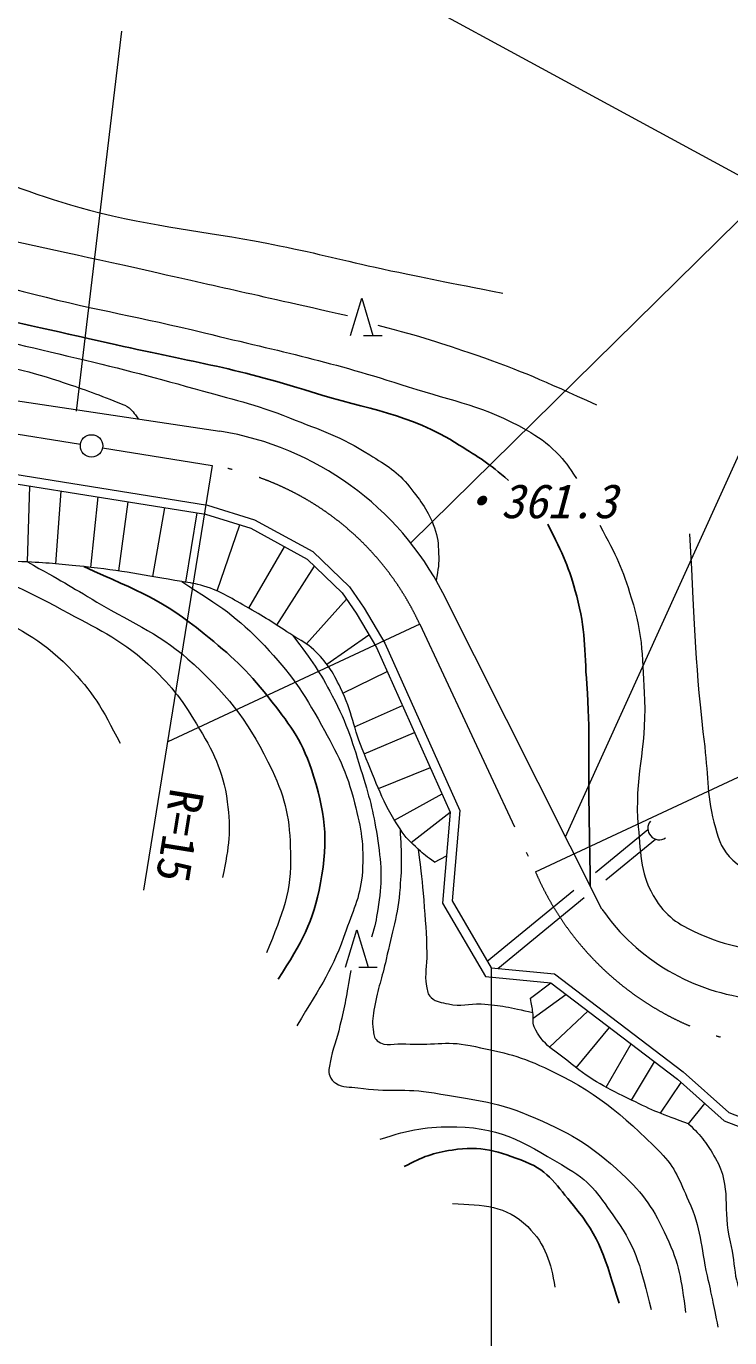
# Model space of a CAD drawing. Units: millimetres, scale not verified. Extents: x 40000 to 680144, y 20000 to 380000.
# Drawn here: x 194768 to 232532, y 263230 to 333653 of the extents above; entities that cross this region are included whole.
import ezdxf
from ezdxf.enums import TextEntityAlignment as Align

# ---------------------------------------------------------------- set-up
doc = ezdxf.new("R2010")
doc.units = ezdxf.units.MM
doc.header["$LTSCALE"] = 1000
doc.linetypes.add('DASHED', pattern=[7.5, 6, -1.5])
doc.linetypes.add('LONG_DASHED_DOTTED', pattern=[15.25, 12, -1.5, 0.25, -1.5])
for name, color, linetype, lineweight in [('M-BGD', 7, 'Continuous', 13), ('M-BMK', 2, 'LONG_DASHED_DOTTED', 13), ('M-STR-HTXT', 7, 'Continuous', 13)]:
    doc.layers.add(name, color=color, linetype=linetype, lineweight=lineweight)
doc.styles.add('ＭＳ ゴシック', font='')
doc.styles.get('ＭＳ ゴシック').set_extended_font_data('MS Gothic')

msp = doc.modelspace()

# ---------------------------------------------------------------- linework, layer by layer
at = {"layer": 'M-BGD'}
for p, q in [((212178, 317048), (212778, 319048)), ((212778, 319048), (213378, 317048)), ((212878, 317048), (213878, 317048)), ((194834, 304887), (194957, 308965)), ((196363, 304786), (196652, 308693)), ((198231, 304598), (198622, 308377)), ((199735, 304403), (200244, 308117)), ((201564, 304101), (202205, 307802)), ((203338, 303796), (203935, 307525)), ((205017, 303331), (206237, 306877)), ((206724, 302398), (208628, 305706)), ((208220, 301494), (210233, 304667)), ((209809, 300491), (211964, 302890)), ((225673, 286240), (217130, 303237)), ((210899, 299401), (213164, 300983)), ((211771, 297841), (214148, 299003)), ((212395, 296038), (214969, 297172)), ((212912, 294577), (215616, 295730)), ((213673, 292718), (216463, 293842)), ((214534, 291017), (217096, 292430)), ((215434, 289816), (217531, 291459)), ((216676, 288770), (217331, 289112)), ((211914, 283132), (212514, 285132)), ((212514, 285132), (213114, 283132)), ((212614, 283132), (213614, 283132)), ((221832, 281461), (222931, 282283)), ((221973, 280387), (223737, 281669)), ((222864, 278833), (224920, 280770)), ((224288, 277731), (226084, 279885)), ((225893, 276684), (227240, 279006)), ((227257, 275994), (228493, 278053)), ((228808, 275285), (229924, 276937)), ((230321, 274718), (231194, 275803))]:
    msp.add_line(p, q, dxfattribs=at)
at = {"layer": 'M-BGD', "linetype": 'DASHED'}
for p, q in [((219518, 283452), (228135, 290520)), ((220074, 283064), (228538, 290006))]:
    msp.add_line(p, q, dxfattribs=at)
at = {"layer": 'M-BGD'}
for points in [[(132310, 254978), (159445, 301766), (162868, 306680), (165960, 311014), (167948, 313030), (169052, 313747), (171288, 314410), (174021, 314686), (180564, 314879), (185616, 314686), (189886, 314207), (205165, 311909)], [(188279, 310037), (204389, 307452), (206820, 306695), (209846, 305039), (211732, 303224), (212484, 302140), (213565, 300302), (217531, 291459), (217115, 286571), (219422, 282625), (222931, 282283), (229718, 277121), (232223, 274883), (233678, 274322)], [(188358, 310530), (204504, 307940), (207016, 307158), (210145, 305446), (212114, 303550), (212906, 302409), (214010, 300532), (218041, 291546), (217627, 286687), (219725, 283098), (223120, 282766), (230036, 277507), (232488, 275317), (233777, 274820)]]:
    msp.add_lwpolyline(points, dxfattribs=at)
for centre, radius, start, end in [((202549, 295710), 16409, 27.30623, 80.82783), ((228752, 290589), 620, 141.2418, 303.07393), ((234980, 292713), 11337, 214.81843, 264.36834)]:
    msp.add_arc(centre, radius, start, end, dxfattribs=at)
for points, knots in [([(184948, 327582), (187923, 326887), (188732, 326686), (191133, 326019), (194124, 325189), (195699, 324371), (198716, 323639), (202440, 322736), (204609, 322625), (208366, 321868), (210536, 321430), (211730, 321090), (213894, 320625), (216411, 320085), (217222, 319931), (220354, 319321)], [0, 0, 0, 0, 1, 1, 1, 2, 2, 2, 3, 3, 3, 4, 4, 4, 5, 5, 5, 5]), ([(175865, 327362), (182946, 325080), (184895, 324385), (190801, 322905), (194668, 321936), (196868, 321534), (200757, 320656), (205153, 319665), (206526, 319356), (212012, 318121)], [0, 0, 0, 0, 1, 1, 1, 2, 2, 2, 3, 3, 3, 3]), ([(151693, 313465), (153449, 314209), (154127, 314553), (155472, 315577), (157159, 316863), (157570, 318141), (159033, 319677), (160635, 321358), (161410, 322485), (163340, 323777), (164708, 324692), (165623, 325046), (167233, 325392), (169036, 325779), (170124, 325706), (171954, 325474), (174242, 325184), (175474, 324720), (177710, 324149), (181436, 323199), (183489, 322535), (187193, 321499), (190315, 320626), (192042, 320058), (195185, 319263), (198738, 318364), (200776, 318060), (204337, 317192), (208629, 316146), (211067, 315656), (215270, 314293), (217776, 313481), (219320, 313287), (221605, 311974), (222287, 311583), (222669, 311334), (223220, 310774), (223706, 310280), (223871, 310038), (224297, 309366)], [0, 0, 0, 0, 1, 1, 1, 2, 2, 2, 3, 3, 3, 4, 4, 4, 5, 5, 5, 6, 6, 6, 7, 7, 7, 8, 8, 8, 9, 9, 9, 10, 10, 10, 11, 11, 11, 12, 12, 12, 13, 13, 13, 13]), ([(145311, 302837), (146864, 303404), (147369, 303600), (148603, 304266), (149971, 305004), (150628, 305601), (151895, 306502), (153433, 307596), (154360, 308141), (155746, 309422), (157993, 311497), (158852, 313049), (160964, 315261), (162649, 317025), (163460, 318184), (165416, 319643), (166419, 320392), (166992, 320867), (168176, 321272), (169205, 321624), (169851, 321673), (170937, 321631), (172953, 321553), (174044, 321116), (176017, 320692), (179068, 320038), (180759, 319589), (183802, 318898), (188953, 317728), (191862, 317176), (196999, 315944), (199684, 315299), (201190, 314938), (203845, 314177), (205829, 313608), (206981, 313397), (208897, 312631), (210618, 311943), (211638, 311633), (213204, 310643), (214118, 310066), (214689, 309754), (215358, 308904), (215974, 308120), (216341, 307659), (216683, 306723), (216870, 306210), (216882, 305888), (216904, 305343), (216926, 304773), (216885, 304540), (216775, 303888)], [0, 0, 0, 0, 1, 1, 1, 2, 2, 2, 3, 3, 3, 4, 4, 4, 5, 5, 5, 6, 6, 6, 7, 7, 7, 8, 8, 8, 9, 9, 9, 10, 10, 10, 11, 11, 11, 12, 12, 12, 13, 13, 13, 14, 14, 14, 15, 15, 15, 16, 16, 16, 17, 17, 17, 17]), ([(174985, 319383), (178173, 318713), (178973, 318544), (181528, 318003), (185422, 317178), (187618, 316780), (191494, 315877), (193466, 315418), (194599, 315249), (196519, 314607), (197771, 314188), (198471, 313945), (199694, 313448), (199889, 313369), (200006, 313338), (200185, 313227), (200477, 313044), (200558, 312884), (200774, 312570)], [0, 0, 0, 0, 1, 1, 1, 2, 2, 2, 3, 3, 3, 4, 4, 4, 5, 5, 5, 6, 6, 6, 6]), ([(213650, 317606), (216155, 316924), (216872, 316708), (218896, 316005), (221485, 315104), (222353, 314687), (225384, 313327)], [0, 0, 0, 0, 1, 1, 1, 2, 2, 2, 2]), ([(225550, 306859), (226464, 305190), (226759, 304552), (227248, 302967), (227887, 300894), (227855, 299626), (227952, 297459), (228070, 294806), (227378, 293312), (227620, 290668), (227765, 289093), (227714, 288061), (228573, 286734), (229225, 285726), (229917, 285353), (231016, 284870), (232765, 284101), (233901, 284107), (235778, 283752), (237417, 283442), (238367, 283457), (240002, 283131), (241189, 282894), (241595, 282801), (243020, 282432)], [0, 0, 0, 0, 1, 1, 1, 2, 2, 2, 3, 3, 3, 4, 4, 4, 5, 5, 5, 6, 6, 6, 7, 7, 7, 8, 8, 8, 8]), ([(230378, 306400), (230659, 300926), (230662, 299416), (231186, 294971), (231387, 293267), (231287, 292265), (231759, 290616), (231971, 289874), (232137, 289407), (232697, 288877), (233307, 288300), (233833, 288202), (234630, 287938), (236212, 287412), (237137, 287163), (238798, 287027), (239809, 286944), (240406, 286880), (241394, 287110), (242114, 287277), (242519, 287444), (243133, 287855), (244463, 288747), (244944, 289577), (246114, 290671), (247435, 291906), (248065, 292731), (249510, 293818), (250485, 294552), (251047, 294974), (252160, 295475), (252885, 295800), (253306, 296000), (254093, 296110), (254844, 296214), (255185, 296173), (256034, 296059)], [0, 0, 0, 0, 1, 1, 1, 2, 2, 2, 3, 3, 3, 4, 4, 4, 5, 5, 5, 6, 6, 6, 7, 7, 7, 8, 8, 8, 9, 9, 9, 10, 10, 10, 11, 11, 11, 12, 12, 12, 12]), ([(216676, 288770), (216259, 289070), (216132, 289171), (215812, 289463), (215389, 289848), (215147, 290073), (214832, 290549), (213861, 292013), (213583, 292991), (212899, 294609), (212330, 295954), (212272, 296813), (211638, 298129), (211215, 299007), (210905, 299495), (210203, 300171), (209822, 300538), (209528, 300646), (209084, 300932), (208172, 301521), (207673, 301871), (206724, 302398), (205800, 302912), (205307, 303288), (204295, 303595), (203847, 303730), (203582, 303753), (203121, 303831), (201070, 304178), (199926, 304422), (197857, 304639), (196678, 304762), (196017, 304829), (194834, 304887), (193201, 304967), (192276, 304833), (190651, 305011), (189572, 305130), (189047, 305646), (187965, 305721), (185363, 305899), (183888, 305757), (181292, 305508), (180108, 305395), (179423, 305409), (178275, 305099), (177004, 304756), (176302, 304492), (175127, 303898), (173674, 303164), (172917, 302631), (171607, 301662), (170529, 300864), (170021, 300296), (168999, 299426), (168183, 298733), (167926, 298515), (166907, 297656)], [0, 0, 0, 0, 1, 1, 1, 2, 2, 2, 3, 3, 3, 4, 4, 4, 5, 5, 5, 6, 6, 6, 7, 7, 7, 8, 8, 8, 9, 9, 9, 10, 10, 10, 11, 11, 11, 12, 12, 12, 13, 13, 13, 14, 14, 14, 15, 15, 15, 16, 16, 16, 17, 17, 17, 18, 18, 18, 19, 19, 19, 19]), ([(181292, 305508), (183381, 305417), (184121, 305316), (185889, 304929), (188547, 304346), (189928, 303562), (192349, 302320), (194293, 301322), (195504, 300820), (197029, 299255), (198378, 297870), (198826, 297073), (199803, 295155)], [0, 0, 0, 0, 1, 1, 1, 2, 2, 2, 3, 3, 3, 4, 4, 4, 4]), ([(190651, 305011), (193526, 303887), (194432, 303564), (196697, 302320), (198558, 301298), (199716, 300841), (201294, 299421), (202499, 298336), (203061, 297577), (203903, 296191), (204815, 294689), (205316, 293748), (205559, 292008), (205779, 290435), (205654, 289664), (205311, 287950)], [0, 0, 0, 0, 1, 1, 1, 2, 2, 2, 3, 3, 3, 4, 4, 4, 5, 5, 5, 5]), ([(194834, 304887), (196639, 303880), (197120, 303600), (198561, 302734), (200637, 301486), (202006, 301031), (203779, 299379), (205792, 297502), (206764, 296186), (207961, 293706), (208732, 292109), (208902, 291048), (208955, 289275), (209020, 287114), (208540, 286096), (207671, 283892)], [0, 0, 0, 0, 1, 1, 1, 2, 2, 2, 3, 3, 3, 4, 4, 4, 5, 5, 5, 5]), ([(203121, 303831), (205236, 302479), (206045, 301983), (207552, 300394), (208964, 298905), (209627, 297926), (210617, 296129), (211473, 294573), (211968, 293669), (212397, 291946), (212748, 290540), (212901, 289706), (212811, 288261), (212732, 286988), (212358, 286319), (211942, 285113), (211205, 282980), (210657, 282245), (209291, 279978)], [0, 0, 0, 0, 1, 1, 1, 2, 2, 2, 3, 3, 3, 4, 4, 4, 5, 5, 5, 6, 6, 6, 6]), ([(209084, 300932), (210148, 299525), (210492, 299035), (211196, 297702), (212022, 296141), (212288, 295166), (212811, 293478), (213234, 292114), (213433, 291330), (213640, 289917), (213848, 288493), (213879, 287651), (213640, 286231), (213540, 285643), (213506, 285409), (213308, 284741)], [0, 0, 0, 0, 1, 1, 1, 2, 2, 2, 3, 3, 3, 4, 4, 4, 5, 5, 5, 5]), ([(230321, 274718), (231048, 274028), (231310, 273654), (231770, 272855), (232656, 271318), (232114, 270100), (232557, 268382), (232904, 267035), (232629, 265950), (233633, 264987), (234654, 264009), (235700, 264037), (237112, 263993), (238826, 263939), (239743, 264557), (241336, 265194), (243606, 266102), (244892, 266675), (246885, 268093), (248448, 269204), (249223, 269962), (250653, 271240), (253452, 273740), (254728, 275463), (257610, 277866), (261047, 280731), (263027, 282299), (266804, 284698), (269644, 286503), (271278, 287497), (274382, 288798), (276797, 289811), (278126, 290618), (280718, 290993), (282337, 291227), (283025, 291276), (284900, 291200)], [0, 0, 0, 0, 1, 1, 1, 2, 2, 2, 3, 3, 3, 4, 4, 4, 5, 5, 5, 6, 6, 6, 7, 7, 7, 8, 8, 8, 9, 9, 9, 10, 10, 10, 11, 11, 11, 12, 12, 12, 12]), ([(214832, 290549), (214920, 289104), (214928, 288627), (214832, 287402), (214711, 285874), (214416, 285047), (214086, 283550), (213864, 282543), (213644, 281999), (213465, 280983), (213383, 280515), (213319, 280238), (213392, 279768), (213429, 279525), (213420, 279333), (213612, 279179), (214081, 278805), (214542, 279060), (215140, 279014), (216484, 278908), (217270, 279195), (218591, 278922), (220188, 278591), (221114, 278421), (222594, 277734), (225324, 276469), (226676, 275305), (228806, 273179), (229637, 272349), (229832, 271650), (230324, 270584), (231004, 269112), (230965, 268136), (231318, 266553), (231558, 265478), (231633, 265127), (231898, 263793)], [0, 0, 0, 0, 1, 1, 1, 2, 2, 2, 3, 3, 3, 4, 4, 4, 5, 5, 5, 6, 6, 6, 7, 7, 7, 8, 8, 8, 9, 9, 9, 10, 10, 10, 11, 11, 11, 12, 12, 12, 12]), ([(215812, 289463), (215971, 288153), (216013, 287800), (216102, 286730), (216194, 285616), (216245, 284990), (216267, 283872), (216281, 283184), (216133, 282787), (216258, 282110), (216304, 281859), (216310, 281676), (216497, 281503), (216785, 281237), (217054, 281240), (217436, 281153), (218102, 281002), (218503, 281190), (219184, 281153), (220283, 281094), (220688, 280974), (221964, 280693)], [0, 0, 0, 0, 1, 1, 1, 2, 2, 2, 3, 3, 3, 4, 4, 4, 5, 5, 5, 6, 6, 6, 7, 7, 7, 7]), ([(212189, 282945), (211942, 281528), (211884, 281135), (211610, 279991), (211423, 279210), (211222, 278795), (211085, 278004), (211037, 277727), (210968, 277552), (211058, 277286), (211121, 277097), (211223, 277009), (211389, 276899), (211785, 276639), (212108, 276725), (212576, 276651), (214156, 276402), (215086, 276650), (216662, 276375), (218659, 276026), (219839, 275959), (221714, 275188), (223856, 274307), (225041, 273616), (226739, 272040), (227929, 270935), (228460, 270120), (229140, 268645), (229825, 267160), (229923, 266403), (230162, 264586)], [0, 0, 0, 0, 1, 1, 1, 2, 2, 2, 3, 3, 3, 4, 4, 4, 5, 5, 5, 6, 6, 6, 7, 7, 7, 8, 8, 8, 9, 9, 9, 10, 10, 10, 10]), ([(230321, 274718), (228867, 275245), (228418, 275418), (227257, 275994), (225937, 276649), (225163, 277003), (224027, 277941), (223180, 278639), (222480, 278923), (222039, 279928), (221919, 280203), (222004, 280396), (221964, 280693), (221923, 280994), (221903, 281096), (221832, 281461)], [0, 0, 0, 0, 1, 1, 1, 2, 2, 2, 3, 3, 3, 4, 4, 4, 5, 5, 5, 5]), ([(213763, 273890), (215428, 274441), (216249, 274582), (217877, 274553), (220388, 274508), (221736, 273573), (223895, 272289), (225128, 271556), (225581, 270783), (226407, 269611), (227582, 267945), (227738, 266957), (228312, 264752)], [0, 0, 0, 0, 1, 1, 1, 2, 2, 2, 3, 3, 3, 4, 4, 4, 4]), ([(217656, 270439), (219288, 270351), (220518, 270358), (221686, 269197), (222676, 268213), (222906, 267301), (223150, 265939)], [0, 0, 0, 0, 1, 1, 1, 2, 2, 2, 2])]:
    msp.add_open_spline(points, degree=3, knots=knots, dxfattribs=at)
at = {"layer": 'M-BGD', "lineweight": 25}
for points, knots in [([(155192, 311663), (156455, 312639), (156819, 312985), (157801, 313899), (159944, 315893), (160525, 317598), (162646, 319614), (164012, 320912), (164860, 321678), (166622, 322347), (168385, 323016), (169544, 322977), (171426, 322844), (173907, 322668), (175169, 321815), (177596, 321270), (179917, 320749), (181232, 320522), (183559, 320028), (189679, 318730), (193111, 318018), (199212, 316632), (203463, 315667), (205908, 315345), (210062, 314023), (213207, 313023), (215219, 312922), (218013, 311166), (219093, 310488), (219554, 310217), (220663, 309261)], [0, 0, 0, 0, 1, 1, 1, 2, 2, 2, 3, 3, 3, 4, 4, 4, 5, 5, 5, 6, 6, 6, 7, 7, 7, 8, 8, 8, 9, 9, 9, 10, 10, 10, 10]), ([(222765, 306921), (223609, 305244), (223895, 304623), (224318, 303049), (224799, 301257), (224725, 300180), (224856, 298329), (225043, 295682), (224936, 294190), (224980, 291537), (225007, 289956), (225015, 289462), (225045, 287490)], [0, 0, 0, 0, 1, 1, 1, 2, 2, 2, 3, 3, 3, 4, 4, 4, 4]), ([(197857, 304639), (200891, 303273), (202082, 302867), (204317, 301036), (205777, 299840), (206596, 299131), (207754, 297640), (208840, 296242), (209516, 295427), (210073, 293748), (210824, 291483), (211004, 290006), (210570, 287660), (210168, 285488), (209580, 284503), (208292, 282484)], [0, 0, 0, 0, 1, 1, 1, 2, 2, 2, 3, 3, 3, 4, 4, 4, 5, 5, 5, 5]), ([(215061, 272427), (216080, 272962), (216581, 273145), (217628, 273310), (219171, 273554), (220124, 273250), (221576, 272675), (222839, 272176), (223263, 271364), (224143, 270329), (225609, 268605), (225819, 267480), (226600, 265083)], [0, 0, 0, 0, 1, 1, 1, 2, 2, 2, 3, 3, 3, 4, 4, 4, 4])]:
    msp.add_open_spline(points, degree=3, knots=knots, dxfattribs=at)
at = {"layer": 'M-BMK'}
for p, q in [((187316, 312889), (197683, 311215)), ((198868, 311024), (204750, 310074)), ((215889, 301543), (222101, 288250))]:
    msp.add_line(p, q, dxfattribs=at)
at = {"layer": 'M-BMK', "linetype": 'Continuous'}
msp.add_circle((198275, 311119), 600, dxfattribs=at)
at = {"layer": 'M-BMK'}
for centre, radius, start, end in [((202258, 295281), 15001, 24.67253, 80.43774), ((236621, 294502), 15809, 203.29569, 324.90677)]:
    msp.add_arc(centre, radius, start, end, dxfattribs=at)
at = {"layer": 'M-STR-HTXT'}
for p, q in [((199873, 333389), (197451, 312984)), ((215404, 305908), (235833, 326020)), ((223719, 290127), (234314, 313511)), ((204750, 310074), (201066, 287268)), ((215889, 301543), (202373, 295227)), ((222101, 288250), (245318, 299099))]:
    msp.add_line(p, q, dxfattribs=at)
for points in [[(127616, 299617), (172218, 343188), (203339, 341790), (234588, 324794)], [(219725, 283098), (219725, 258063), (242399, 258063)]]:
    msp.add_lwpolyline(points, dxfattribs=at)

# ---------------------------------------------------------------- texts
at = {"layer": 'M-BGD', "style": 'ＭＳ ゴシック', "oblique": 15}
msp.add_text('・361.3', height=1833, dxfattribs=at).set_placement((222105, 308151), align=Align.MIDDLE_CENTER)
at = {"layer": 'M-STR-HTXT', "style": 'ＭＳ ゴシック'}
msp.add_text('R=15', height=1833, rotation=260.825, dxfattribs=at).set_placement((201576, 290424), align=Align.BOTTOM_CENTER)

doc.saveas('drawing.dxf')
